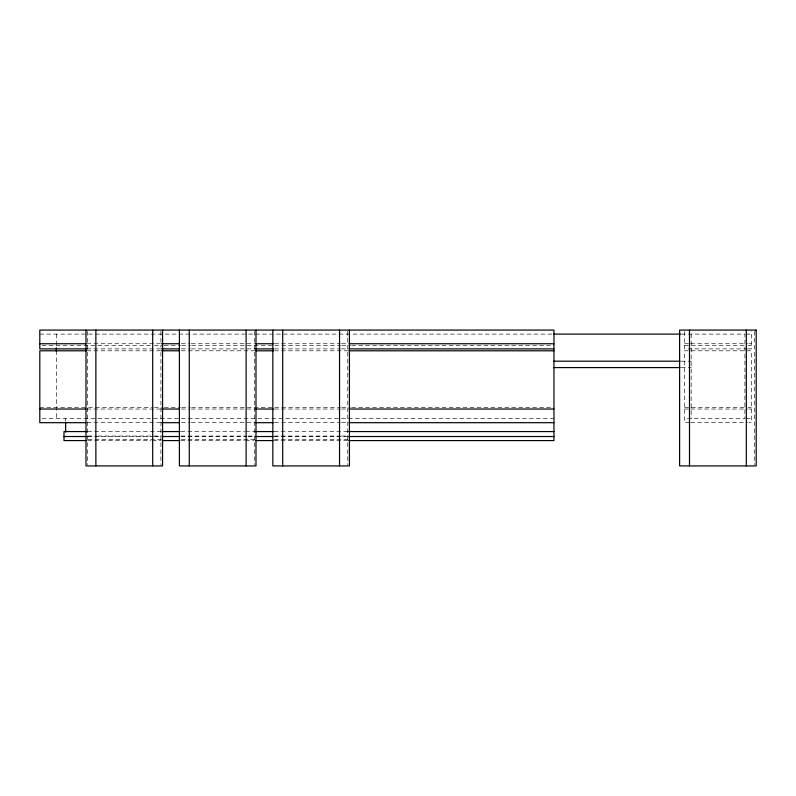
<?xml version="1.0" encoding="UTF-8"?>
<svg xmlns="http://www.w3.org/2000/svg" width="796" height="796" viewBox="0 0 796 796"><rect width="100%" height="100%" fill="white"/><g stroke="black" fill="none" stroke-linecap="round" stroke-linejoin="round"><path stroke-width="0.6" stroke-dasharray="3.98 2.98" d="M39.8 334.111L553.956 334.111M681.277 334.111L744.917 334.111L744.917 418.656L684.49 418.656M745.981 334.111L751.325 334.111M86.993 343.743L160.265 343.743M181.379 343.743L190.075 343.743M191.319 343.743L254.65 343.743M274.53 343.743L340.35 343.743M341.593 343.743L347.802 343.743M684.49 343.743L689.435 343.743M690.679 343.743L747.613 343.743M748.857 343.743L751.325 343.743M42.168 345.414L153.14 345.414M154.384 345.414L163.071 345.414M164.314 345.414L180.443 345.414M181.687 345.414L190.373 345.414M191.607 345.414L273.516 345.414M274.749 345.414L340.519 345.414M341.763 345.414L350.449 345.414M351.693 345.414L553.956 345.414M684.49 345.414L744.917 345.414M748.121 345.414L751.325 345.414M86.993 348.897L160.583 348.897M181.379 348.897L190.373 348.897M191.319 348.897L254.899 348.897M274.53 348.897L340.519 348.897M341.593 348.897L347.971 348.897M747.613 348.897L684.49 348.897L684.49 330.081M748.121 348.897L751.325 348.897L751.325 331.096M86.993 350.797L160.583 350.797M181.379 350.797L254.899 350.797M274.53 350.797L347.971 350.797M681.277 361.185L691.167 361.185M681.277 367.593L691.167 367.593M39.8 407.353L153.14 407.353M154.384 407.353L163.071 407.353M164.314 407.353L180.443 407.353M181.687 407.353L190.373 407.353M191.607 407.353L273.516 407.353M274.749 407.353L340.519 407.353M341.763 407.353L350.449 407.353M351.693 407.353L553.956 407.353M684.49 407.353L744.917 407.353M748.121 407.353L751.325 407.353M86.993 409.025L160.265 409.025M181.379 409.025L190.075 409.025M191.319 409.025L254.65 409.025M274.53 409.025L340.35 409.025M341.593 409.025L347.802 409.025M684.49 409.025L689.435 409.025M690.679 409.025L747.613 409.025M748.857 409.025L751.325 409.025M42.168 418.656L553.956 418.656M745.981 418.656L751.325 418.656M86.993 422.686L160.265 422.686M181.379 422.686L190.075 422.686M191.319 422.686L254.65 422.686M274.53 422.686L340.35 422.686M341.593 422.686L347.802 422.686M689.435 422.686L684.49 422.686L684.49 350.797L751.325 350.797L751.325 422.686L748.857 422.686M690.679 422.686L747.613 422.686M87.62 431.571L161.329 431.571M180.891 431.571L244.581 431.571M245.556 431.571L254.521 431.571M274.152 431.571L348.767 431.571M88.028 436.049L96.724 436.049M97.968 436.049L161.329 436.049M181.209 436.049L247.068 436.049M248.312 436.049L254.521 436.049M274.401 436.049L340.25 436.049M341.494 436.049L347.703 436.049M87.62 436.526L153.529 436.526M154.772 436.526L160.991 436.526M180.891 436.526L246.8 436.526M248.044 436.526L254.262 436.526M274.152 436.526L348.767 436.526M88.028 439.432L161.329 439.432M181.209 439.432L254.521 439.432M274.401 439.432L347.703 439.432M87.62 440.586L151.041 440.586M152.285 440.586L160.991 440.586M180.891 440.586L244.312 440.586M245.556 440.586L254.262 440.586M274.152 440.586L348.767 440.586M754.548 331.325L754.548 464.675M691.167 334.111L691.167 418.656M347.762 331.325L347.762 464.675M254.342 331.325L254.342 464.675M160.921 331.325L160.921 347.374M160.921 352.31L160.921 464.675M87.64 331.325L87.64 464.675M65.66 418.656L65.66 421.094M56.347 334.111L56.347 347.792M56.347 350.797L56.347 418.656"/><path stroke-width="1.19" d="M553.956 334.111L680.441 334.111M39.8 343.743L85.749 343.743M161.508 343.743L178.901 343.743M255.894 343.743L273.287 343.743M349.046 343.743L553.956 343.743M86.127 348.897L39.8 348.897L39.8 330.081L553.956 330.081L553.956 440.586L348.767 440.586M161.508 348.897L179.2 348.897M255.894 348.897L273.516 348.897M349.046 348.897L553.956 348.897M86.127 350.797L39.8 350.797L39.8 422.686L85.749 422.686M161.508 350.797L179.2 350.797M255.894 350.797L273.516 350.797M349.046 350.797L553.956 350.797M553.956 361.185L680.043 361.185M553.956 367.593L680.043 367.593M39.8 409.025L85.749 409.025M161.508 409.025L178.901 409.025M255.894 409.025L273.287 409.025M349.046 409.025L553.956 409.025M161.508 422.686L178.901 422.686M255.894 422.686L273.287 422.686M349.046 422.686L553.956 422.686M86.784 431.571L63.988 431.571L63.988 440.586L86.376 440.586M162.235 431.571L179.966 431.571M255.506 431.571L273.157 431.571M348.767 431.571L553.956 431.571M63.988 436.526L86.376 436.526M162.235 436.526L179.647 436.526M255.506 436.526L272.909 436.526M348.767 436.526L553.956 436.526M162.235 440.586L179.647 440.586M255.506 440.586L272.909 440.586M746.32 330.081L746.32 465.919M689.495 330.081L689.495 465.919M349.414 330.081L349.414 465.919L272.829 465.919L272.829 330.081M339.534 330.081L339.534 465.919M282.699 330.081L282.699 465.919M255.994 330.081L255.994 465.919L179.408 465.919L179.408 330.081M246.113 330.081L246.113 465.919M189.279 330.081L189.279 465.919M162.573 330.081L162.573 465.919L85.988 465.919L85.988 330.081M152.693 330.081L152.693 465.919M95.868 330.081L95.868 465.919M65.66 422.178L65.66 432.099M56.347 347.792L56.347 351.524M756.2 330.081L679.615 330.081L679.615 465.919L756.2 465.919L756.2 330.081"/></g></svg>
